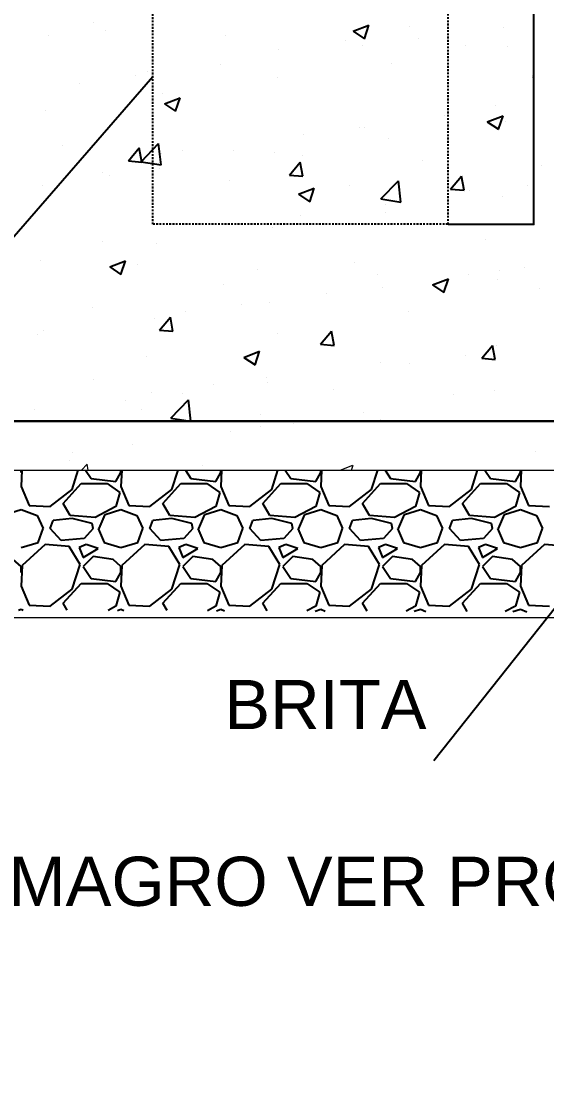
# Model space of a CAD drawing. Extents: x -160 to 364724, y -100 to 7353297.
# Drawn here: x 361643.8 to 361680.1, y 7349090.2 to 7349163.3 of the extents above; entities that cross this region are included whole.
import ezdxf

# ---------------------------------------------------------------- set-up
doc = ezdxf.new("R2010")
doc.units = 0
doc.header["$LTSCALE"] = 5
doc.linetypes.add('HIDDEN', pattern=[0.375, 0.25, -0.125])
for name, color, linetype in [('01-CONTINUA', 1, 'Continuous'), ('HACHURAS', 1, 'Continuous'), ('PAREDE CONCRETO CORTE', 5, 'Continuous'), ('PROJECAO', 1, 'HIDDEN'), ('Q-PLATO', 5, 'Continuous'), ('SANC_COTAS', 1, 'Continuous'), ('VEGETAÇÃO', 7, 'Continuous')]:
    doc.layers.add(name, color=color, linetype=linetype)
doc.styles.add('R-80', font='arial.ttf')
doc.dimstyles.new('LEADER - 25', dxfattribs={"dimscale": 0.025, "dimtxt": 2, "dimasz": 1.5, "dimexe": 2, "dimexo": 1, "dimgap": 1, "dimtad": 1, "dimzin": 0, "dimtxsty": 'R-80', "dimcen": 0, "dimdle": 2, "dimclrd": 1, "dimclre": 1, "dimclrt": 2, "dimadec": 0, "dimazin": 0, "dimtfac": 0.5, "dimtmove": 2, "dimatfit": 3, "dimfxl": 1, "dimtolj": 1, "dimtzin": 0, "dimarcsym": 0})

msp = doc.modelspace()

# ---------------------------------------------------------------- linework, layer by layer
msp.add_solid([(361679.187, 7349149.296), (361679.183, 7349149.292), (361679.224, 7349149.258), (361679.22, 7349149.254)])
at = {"layer": '01-CONTINUA', "color": 9, "linetype": 'Continuous'}
for p, q in [((361643.827, 7349132.288), (361643.774, 7349131.17)), ((361643.774, 7349132.137), (361643.774, 7349132.288)), ((361647.295, 7349130.963), (361647.719, 7349132.288)), ((361648.229, 7349132.288), (361648.606, 7349131.722)), ((361650.332, 7349131.515), (361650.677, 7349132.137)), ((361650.73, 7349132.288), (361650.677, 7349131.17)), ((361650.677, 7349132.137), (361650.677, 7349132.288)), ((361654.198, 7349130.963), (361654.622, 7349132.288)), ((361655.132, 7349132.288), (361655.509, 7349131.722)), ((361657.235, 7349131.515), (361657.58, 7349132.137)), ((361657.634, 7349132.288), (361657.58, 7349131.17)), ((361657.58, 7349132.137), (361657.58, 7349132.288)), ((361661.101, 7349130.963), (361661.525, 7349132.288)), ((361662.035, 7349132.288), (361662.413, 7349131.722)), ((361664.138, 7349131.515), (361664.484, 7349132.137)), ((361664.537, 7349132.288), (361664.484, 7349131.17)), ((361664.484, 7349132.137), (361664.484, 7349132.288)), ((361668.004, 7349130.963), (361668.428, 7349132.288)), ((361668.939, 7349132.288), (361669.316, 7349131.722)), ((361671.042, 7349131.515), (361671.387, 7349132.137)), ((361671.44, 7349132.288), (361671.387, 7349131.17)), ((361671.387, 7349132.137), (361671.387, 7349132.288)), ((361674.908, 7349130.963), (361675.332, 7349132.288)), ((361675.842, 7349132.288), (361676.219, 7349131.722)), ((361677.945, 7349131.515), (361678.29, 7349132.137)), ((361678.343, 7349132.288), (361678.29, 7349131.17)), ((361678.29, 7349132.137), (361678.29, 7349132.288)), ((361643.774, 7349131.17), (361644.326, 7349129.859)), ((361646.673, 7349129.997), (361647.916, 7349131.377)), ((361647.916, 7349131.377), (361649.711, 7349131.377)), ((361648.606, 7349131.722), (361650.332, 7349131.515)), ((361649.711, 7349131.377), (361650.608, 7349130.756)), ((361650.677, 7349131.17), (361651.229, 7349129.859)), ((361653.576, 7349129.997), (361654.819, 7349131.377)), ((361654.819, 7349131.377), (361656.614, 7349131.377)), ((361655.509, 7349131.722), (361657.235, 7349131.515)), ((361656.614, 7349131.377), (361657.511, 7349130.756)), ((361657.58, 7349131.17), (361658.133, 7349129.859)), ((361660.48, 7349129.997), (361661.722, 7349131.377)), ((361661.722, 7349131.377), (361663.517, 7349131.377)), ((361662.413, 7349131.722), (361664.138, 7349131.515)), ((361663.517, 7349131.377), (361664.415, 7349130.756)), ((361664.484, 7349131.17), (361665.036, 7349129.859)), ((361667.383, 7349129.997), (361668.626, 7349131.377)), ((361668.626, 7349131.377), (361670.42, 7349131.377)), ((361669.316, 7349131.722), (361671.042, 7349131.515)), ((361670.42, 7349131.377), (361671.318, 7349130.756)), ((361671.387, 7349131.17), (361671.939, 7349129.859)), ((361674.286, 7349129.997), (361675.529, 7349131.377)), ((361675.529, 7349131.377), (361677.324, 7349131.377)), ((361676.219, 7349131.722), (361677.945, 7349131.515)), ((361677.324, 7349131.377), (361678.221, 7349130.756)), ((361678.29, 7349131.17), (361678.842, 7349129.859)), ((361645.776, 7349129.79), (361647.295, 7349130.963)), ((361650.608, 7349130.756), (361650.332, 7349129.79)), ((361652.679, 7349129.79), (361654.198, 7349130.963)), ((361657.511, 7349130.756), (361657.235, 7349129.79)), ((361659.582, 7349129.79), (361661.101, 7349130.963)), ((361664.415, 7349130.756), (361664.138, 7349129.79)), ((361666.486, 7349129.79), (361668.004, 7349130.963)), ((361671.318, 7349130.756), (361671.042, 7349129.79)), ((361673.389, 7349129.79), (361674.908, 7349130.963)), ((361678.221, 7349130.756), (361677.945, 7349129.79)), ((361644.326, 7349129.859), (361645.776, 7349129.79)), ((361647.156, 7349129.168), (361646.673, 7349129.997)), ((361650.332, 7349129.79), (361648.882, 7349129.03)), ((361651.229, 7349129.859), (361652.679, 7349129.79)), ((361654.06, 7349129.168), (361653.576, 7349129.997)), ((361657.235, 7349129.79), (361655.786, 7349129.03)), ((361658.133, 7349129.859), (361659.582, 7349129.79)), ((361660.963, 7349129.168), (361660.48, 7349129.997)), ((361664.138, 7349129.79), (361662.689, 7349129.03)), ((361665.036, 7349129.859), (361666.486, 7349129.79)), ((361667.866, 7349129.168), (361667.383, 7349129.997)), ((361671.042, 7349129.79), (361669.592, 7349129.03)), ((361671.939, 7349129.859), (361673.389, 7349129.79)), ((361674.769, 7349129.168), (361674.286, 7349129.997)), ((361677.945, 7349129.79), (361676.495, 7349129.03)), ((361678.842, 7349129.859), (361680.292, 7349129.79)), ((361642.669, 7349129.237), (361643.774, 7349129.582)), ((361643.774, 7349129.582), (361644.878, 7349129.168)), ((361644.878, 7349129.168), (361645.293, 7349128.271)), ((361647.295, 7349128.961), (361645.983, 7349128.823)), ((361648.882, 7349129.03), (361647.156, 7349129.168)), ((361648.675, 7349128.616), (361647.295, 7349128.961)), ((361649.158, 7349128.271), (361649.573, 7349129.237)), ((361649.573, 7349129.237), (361650.677, 7349129.582)), ((361650.677, 7349129.582), (361651.782, 7349129.168)), ((361651.782, 7349129.168), (361652.196, 7349128.271)), ((361654.198, 7349128.961), (361652.886, 7349128.823)), ((361655.786, 7349129.03), (361654.06, 7349129.168)), ((361655.578, 7349128.616), (361654.198, 7349128.961)), ((361656.062, 7349128.271), (361656.476, 7349129.237)), ((361656.476, 7349129.237), (361657.58, 7349129.582)), ((361657.58, 7349129.582), (361658.685, 7349129.168)), ((361658.685, 7349129.168), (361659.099, 7349128.271)), ((361661.101, 7349128.961), (361659.789, 7349128.823)), ((361662.689, 7349129.03), (361660.963, 7349129.168)), ((361662.482, 7349128.616), (361661.101, 7349128.961)), ((361662.965, 7349128.271), (361663.379, 7349129.237)), ((361663.379, 7349129.237), (361664.484, 7349129.582)), ((361664.484, 7349129.582), (361665.588, 7349129.168)), ((361665.588, 7349129.168), (361666.002, 7349128.271)), ((361668.004, 7349128.961), (361666.693, 7349128.823)), ((361669.592, 7349129.03), (361667.866, 7349129.168)), ((361669.385, 7349128.616), (361668.004, 7349128.961)), ((361669.868, 7349128.271), (361670.282, 7349129.237)), ((361670.282, 7349129.237), (361671.387, 7349129.582)), ((361671.387, 7349129.582), (361672.491, 7349129.168)), ((361672.491, 7349129.168), (361672.906, 7349128.271)), ((361674.908, 7349128.961), (361673.596, 7349128.823)), ((361676.495, 7349129.03), (361674.769, 7349129.168)), ((361676.288, 7349128.616), (361674.908, 7349128.961)), ((361676.771, 7349128.271), (361677.186, 7349129.237)), ((361677.186, 7349129.237), (361678.29, 7349129.582)), ((361678.29, 7349129.582), (361679.395, 7349129.168)), ((361679.395, 7349129.168), (361679.809, 7349128.271)), ((361644.947, 7349127.304), (361645.293, 7349128.271)), ((361645.776, 7349128.271), (361645.983, 7349128.823)), ((361646.535, 7349127.442), (361645.776, 7349128.271)), ((361648.744, 7349128.271), (361648.123, 7349127.581)), ((361648.744, 7349128.271), (361648.675, 7349128.616)), ((361649.089, 7349128.271), (361649.504, 7349127.304)), ((361651.851, 7349127.304), (361652.196, 7349128.271)), ((361652.679, 7349128.271), (361652.886, 7349128.823)), ((361653.438, 7349127.442), (361652.679, 7349128.271)), ((361655.647, 7349128.271), (361655.026, 7349127.581)), ((361655.647, 7349128.271), (361655.578, 7349128.616)), ((361655.993, 7349128.271), (361656.407, 7349127.304)), ((361658.754, 7349127.304), (361659.099, 7349128.271)), ((361659.582, 7349128.271), (361659.789, 7349128.823)), ((361660.342, 7349127.442), (361659.582, 7349128.271)), ((361662.551, 7349128.271), (361661.929, 7349127.581)), ((361662.551, 7349128.271), (361662.482, 7349128.616)), ((361662.896, 7349128.271), (361663.31, 7349127.304)), ((361665.657, 7349127.304), (361666.002, 7349128.271)), ((361666.486, 7349128.271), (361666.693, 7349128.823)), ((361667.245, 7349127.442), (361666.486, 7349128.271)), ((361669.454, 7349128.271), (361668.833, 7349127.581)), ((361669.454, 7349128.271), (361669.385, 7349128.616)), ((361669.799, 7349128.271), (361670.213, 7349127.304)), ((361672.56, 7349127.304), (361672.906, 7349128.271)), ((361673.389, 7349128.271), (361673.596, 7349128.823)), ((361674.148, 7349127.442), (361673.389, 7349128.271)), ((361676.357, 7349128.271), (361675.736, 7349127.581)), ((361676.357, 7349128.271), (361676.288, 7349128.616)), ((361676.702, 7349128.271), (361677.117, 7349127.304)), ((361679.464, 7349127.304), (361679.809, 7349128.271)), ((361648.123, 7349127.581), (361646.535, 7349127.442)), ((361655.026, 7349127.581), (361653.438, 7349127.442)), ((361661.929, 7349127.581), (361660.342, 7349127.442)), ((361668.833, 7349127.581), (361667.245, 7349127.442)), ((361675.736, 7349127.581), (361674.148, 7349127.442)), ((361643.774, 7349126.959), (361644.947, 7349127.304)), ((361645.431, 7349127.166), (361643.843, 7349125.717)), ((361647.087, 7349127.028), (361645.431, 7349127.166)), ((361647.847, 7349125.786), (361647.087, 7349127.028)), ((361648.261, 7349127.166), (361647.778, 7349126.959)), ((361647.778, 7349126.959), (361648.054, 7349126.269)), ((361648.054, 7349126.269), (361649.089, 7349126.89)), ((361649.089, 7349126.89), (361648.261, 7349127.166)), ((361649.504, 7349127.304), (361650.677, 7349126.959)), ((361650.677, 7349126.959), (361651.851, 7349127.304)), ((361652.334, 7349127.166), (361650.746, 7349125.717)), ((361653.991, 7349127.028), (361652.334, 7349127.166)), ((361654.75, 7349125.786), (361653.991, 7349127.028)), ((361655.164, 7349127.166), (361654.681, 7349126.959)), ((361654.681, 7349126.959), (361654.957, 7349126.269)), ((361654.957, 7349126.269), (361655.993, 7349126.89)), ((361655.993, 7349126.89), (361655.164, 7349127.166)), ((361656.407, 7349127.304), (361657.58, 7349126.959)), ((361657.58, 7349126.959), (361658.754, 7349127.304)), ((361659.237, 7349127.166), (361657.649, 7349125.717)), ((361660.894, 7349127.028), (361659.237, 7349127.166)), ((361661.653, 7349125.786), (361660.894, 7349127.028)), ((361662.067, 7349127.166), (361661.584, 7349126.959)), ((361661.584, 7349126.959), (361661.86, 7349126.269)), ((361661.86, 7349126.269), (361662.896, 7349126.89)), ((361662.896, 7349126.89), (361662.067, 7349127.166)), ((361663.31, 7349127.304), (361664.484, 7349126.959)), ((361664.484, 7349126.959), (361665.657, 7349127.304)), ((361666.14, 7349127.166), (361664.553, 7349125.717)), ((361667.797, 7349127.028), (361666.14, 7349127.166)), ((361668.557, 7349125.786), (361667.797, 7349127.028)), ((361668.971, 7349127.166), (361668.487, 7349126.959)), ((361668.487, 7349126.959), (361668.764, 7349126.269)), ((361668.764, 7349126.269), (361669.799, 7349126.89)), ((361669.799, 7349126.89), (361668.971, 7349127.166)), ((361670.213, 7349127.304), (361671.387, 7349126.959)), ((361671.387, 7349126.959), (361672.56, 7349127.304)), ((361673.044, 7349127.166), (361671.456, 7349125.717)), ((361674.7, 7349127.028), (361673.044, 7349127.166)), ((361675.46, 7349125.786), (361674.7, 7349127.028)), ((361675.874, 7349127.166), (361675.391, 7349126.959)), ((361675.391, 7349126.959), (361675.667, 7349126.269)), ((361675.667, 7349126.269), (361676.702, 7349126.89)), ((361676.702, 7349126.89), (361675.874, 7349127.166)), ((361677.117, 7349127.304), (361678.29, 7349126.959)), ((361678.29, 7349126.959), (361679.464, 7349127.304)), ((361679.947, 7349127.166), (361678.359, 7349125.717)), ((361681.604, 7349127.028), (361679.947, 7349127.166)), ((361643.774, 7349125.648), (361643.222, 7349126.131)), ((361648.744, 7349126.338), (361648.054, 7349125.648)), ((361650.125, 7349126.131), (361648.744, 7349126.338)), ((361650.677, 7349125.648), (361650.125, 7349126.131)), ((361655.647, 7349126.338), (361654.957, 7349125.648)), ((361657.028, 7349126.131), (361655.647, 7349126.338)), ((361657.58, 7349125.648), (361657.028, 7349126.131)), ((361662.551, 7349126.338), (361661.86, 7349125.648)), ((361663.931, 7349126.131), (361662.551, 7349126.338)), ((361664.484, 7349125.648), (361663.931, 7349126.131)), ((361669.454, 7349126.338), (361668.764, 7349125.648)), ((361670.835, 7349126.131), (361669.454, 7349126.338)), ((361671.387, 7349125.648), (361670.835, 7349126.131)), ((361676.357, 7349126.338), (361675.667, 7349125.648)), ((361677.738, 7349126.131), (361676.357, 7349126.338)), ((361678.29, 7349125.648), (361677.738, 7349126.131)), ((361643.843, 7349125.717), (361643.774, 7349124.267)), ((361643.774, 7349125.233), (361643.774, 7349125.648)), ((361647.295, 7349124.06), (361647.847, 7349125.786)), ((361648.054, 7349125.648), (361648.606, 7349124.819)), ((361650.746, 7349125.717), (361650.677, 7349124.267)), ((361650.677, 7349125.233), (361650.677, 7349125.648)), ((361654.198, 7349124.06), (361654.75, 7349125.786)), ((361654.957, 7349125.648), (361655.509, 7349124.819)), ((361657.649, 7349125.717), (361657.58, 7349124.267)), ((361657.58, 7349125.233), (361657.58, 7349125.648)), ((361661.101, 7349124.06), (361661.653, 7349125.786)), ((361661.86, 7349125.648), (361662.413, 7349124.819)), ((361664.553, 7349125.717), (361664.484, 7349124.267)), ((361664.484, 7349125.233), (361664.484, 7349125.648)), ((361668.004, 7349124.06), (361668.557, 7349125.786)), ((361668.764, 7349125.648), (361669.316, 7349124.819)), ((361671.456, 7349125.717), (361671.387, 7349124.267)), ((361671.387, 7349125.233), (361671.387, 7349125.648)), ((361674.908, 7349124.06), (361675.46, 7349125.786)), ((361675.667, 7349125.648), (361676.219, 7349124.819)), ((361678.359, 7349125.717), (361678.29, 7349124.267)), ((361678.29, 7349125.233), (361678.29, 7349125.648)), ((361648.606, 7349124.819), (361650.332, 7349124.612)), ((361650.332, 7349124.612), (361650.677, 7349125.233)), ((361655.509, 7349124.819), (361657.235, 7349124.612)), ((361657.235, 7349124.612), (361657.58, 7349125.233)), ((361662.413, 7349124.819), (361664.138, 7349124.612)), ((361664.138, 7349124.612), (361664.484, 7349125.233)), ((361669.316, 7349124.819), (361671.042, 7349124.612)), ((361671.042, 7349124.612), (361671.387, 7349125.233)), ((361676.219, 7349124.819), (361677.945, 7349124.612)), ((361677.945, 7349124.612), (361678.29, 7349125.233)), ((361643.774, 7349124.267), (361644.326, 7349122.955)), ((361645.776, 7349122.886), (361647.295, 7349124.06)), ((361646.673, 7349123.093), (361647.916, 7349124.474)), ((361647.916, 7349124.474), (361649.711, 7349124.474)), ((361649.711, 7349124.474), (361650.608, 7349123.853)), ((361650.608, 7349123.853), (361650.332, 7349122.886)), ((361650.677, 7349124.267), (361651.229, 7349122.955)), ((361652.679, 7349122.886), (361654.198, 7349124.06)), ((361653.576, 7349123.093), (361654.819, 7349124.474)), ((361654.819, 7349124.474), (361656.614, 7349124.474)), ((361656.614, 7349124.474), (361657.511, 7349123.853)), ((361657.511, 7349123.853), (361657.235, 7349122.886)), ((361657.58, 7349124.267), (361658.133, 7349122.955)), ((361659.582, 7349122.886), (361661.101, 7349124.06)), ((361660.48, 7349123.093), (361661.722, 7349124.474)), ((361661.722, 7349124.474), (361663.517, 7349124.474)), ((361663.517, 7349124.474), (361664.415, 7349123.853)), ((361664.415, 7349123.853), (361664.138, 7349122.886)), ((361664.484, 7349124.267), (361665.036, 7349122.955)), ((361666.486, 7349122.886), (361668.004, 7349124.06)), ((361667.383, 7349123.093), (361668.626, 7349124.474)), ((361668.626, 7349124.474), (361670.42, 7349124.474)), ((361670.42, 7349124.474), (361671.318, 7349123.853)), ((361671.318, 7349123.853), (361671.042, 7349122.886)), ((361671.387, 7349124.267), (361671.939, 7349122.955)), ((361673.389, 7349122.886), (361674.908, 7349124.06)), ((361674.286, 7349123.093), (361675.529, 7349124.474)), ((361675.529, 7349124.474), (361677.324, 7349124.474)), ((361677.324, 7349124.474), (361678.221, 7349123.853)), ((361678.221, 7349123.853), (361677.945, 7349122.886)), ((361678.29, 7349124.267), (361678.842, 7349122.955)), ((361643.603, 7349122.626), (361643.774, 7349122.679)), ((361643.774, 7349122.679), (361643.919, 7349122.625)), ((361644.326, 7349122.955), (361645.776, 7349122.886)), ((361646.952, 7349122.615), (361646.673, 7349123.093)), ((361650.332, 7349122.886), (361649.798, 7349122.606)), ((361650.438, 7349122.604), (361650.677, 7349122.679)), ((361650.677, 7349122.679), (361650.88, 7349122.603)), ((361651.229, 7349122.955), (361652.679, 7349122.886)), ((361653.868, 7349122.594), (361653.576, 7349123.093)), ((361657.235, 7349122.886), (361656.66, 7349122.585)), ((361657.273, 7349122.583), (361657.58, 7349122.679)), ((361657.58, 7349122.679), (361657.841, 7349122.581)), ((361658.133, 7349122.955), (361659.582, 7349122.886)), ((361660.784, 7349122.572), (361660.48, 7349123.093)), ((361664.138, 7349122.886), (361663.523, 7349122.564)), ((361664.108, 7349122.562), (361664.484, 7349122.679)), ((361664.484, 7349122.679), (361664.802, 7349122.56)), ((361665.036, 7349122.955), (361666.486, 7349122.886)), ((361667.7, 7349122.551), (361667.383, 7349123.093)), ((361671.042, 7349122.886), (361670.385, 7349122.542)), ((361670.943, 7349122.541), (361671.387, 7349122.679)), ((361671.387, 7349122.679), (361671.763, 7349122.538)), ((361671.939, 7349122.955), (361673.389, 7349122.886)), ((361674.615, 7349122.529), (361674.286, 7349123.093)), ((361677.945, 7349122.886), (361677.247, 7349122.521)), ((361677.778, 7349122.519), (361678.29, 7349122.679)), ((361678.29, 7349122.679), (361678.725, 7349122.516)), ((361678.842, 7349122.955), (361680.292, 7349122.886))]:
    msp.add_line(p, q, dxfattribs=at)
at = {"layer": 'HACHURAS', "linetype": 'Continuous', "lineweight": 9}
for p, q in [((361662.569, 7349135.54), (361662.569, 7349135.54)), ((361658.248, 7349134.972), (361658.248, 7349134.972)), ((361660.314, 7349135.279), (361660.314, 7349135.279)), ((361651.453, 7349134.063), (361651.453, 7349134.063)), ((361647.349, 7349133.537), (361647.349, 7349133.537)), ((361679.351, 7349133.59), (361679.351, 7349133.59)), ((361647.108, 7349132.974), (361647.108, 7349132.974)), ((361647.95, 7349132.288), (361648.348, 7349132.704)), ((361648.397, 7349132.288), (361648.349, 7349132.704)), ((361665.825, 7349132.288), (361666.716, 7349132.631)), ((361666.602, 7349132.288), (361666.717, 7349132.632)), ((361656.321, 7349132.585), (361656.321, 7349132.585))]:
    msp.add_line(p, q, dxfattribs=at)
at = {"layer": 'PAREDE CONCRETO CORTE'}
for p, q in [((361606, 7349135.686), (361793.314, 7349135.686)), ((361793.314, 7349135.686), (361606, 7349135.686))]:
    msp.add_line(p, q, dxfattribs=at)
at = {"layer": 'PROJECAO', "ltscale": 0.1}
for p, q in [((361652.882, 7349149.275), (361652.882, 7349169.658)), ((361673.266, 7349169.658), (361673.266, 7349149.275)), ((361673.266, 7349149.275), (361652.882, 7349149.275))]:
    msp.add_line(p, q, dxfattribs=at)
at = {"layer": 'Q-PLATO'}
msp.add_circle((361476.319, 7349234.441), 463.496, dxfattribs=at)
at = {"layer": 'SANC_COTAS'}
for p, q in [((361679.203, 7349169.708), (361679.203, 7349149.225)), ((361673.291, 7349149.275), (361679.253, 7349149.275))]:
    msp.add_line(p, q, dxfattribs=at)
at = {"layer": 'SANC_COTAS', "linetype": 'Continuous', "lineweight": 13}
for p, q in [((361602.603, 7349132.288), (361796.712, 7349132.288)), ((361592.432, 7349122.117), (361806.693, 7349122.117))]:
    msp.add_line(p, q, dxfattribs=at)
at = {"layer": 'VEGETAÇÃO', "color": 1, "linetype": 'Continuous'}
for p, q in [((361648.778, 7349163.222), (361648.778, 7349163.222)), ((361649.638, 7349162.681), (361649.638, 7349162.681)), ((361666.728, 7349162.608), (361667.816, 7349163.025)), ((361666.728, 7349162.608), (361667.501, 7349162.087)), ((361667.501, 7349162.087), (361667.816, 7349163.025)), ((361670.616, 7349162.921), (361670.616, 7349162.921)), ((361677.136, 7349162.882), (361677.136, 7349162.882)), ((361645.65, 7349162.313), (361645.65, 7349162.313)), ((361657.929, 7349162.331), (361657.929, 7349162.331)), ((361666.221, 7349161.981), (361666.221, 7349161.981)), ((361671.254, 7349162.107), (361671.254, 7349162.107)), ((361661.558, 7349161.367), (361661.558, 7349161.367)), ((361667.365, 7349161.595), (361667.365, 7349161.595)), ((361674.512, 7349161.63), (361674.512, 7349161.63)), ((361677.416, 7349161.559), (361677.416, 7349161.559)), ((361669.349, 7349160.394), (361669.349, 7349160.394)), ((361652.499, 7349159.812), (361652.499, 7349159.812)), ((361657.556, 7349160.304), (361657.556, 7349160.304)), ((361647.785, 7349159.017), (361647.785, 7349159.017)), ((361651.673, 7349159.529), (361651.673, 7349159.529)), ((361661.504, 7349159.4), (361661.504, 7349159.4)), ((361653.529, 7349158.306), (361653.529, 7349158.306)), ((361653.678, 7349157.598), (361654.765, 7349158.016)), ((361653.678, 7349157.598), (361654.45, 7349157.077)), ((361654.45, 7349157.077), (361654.765, 7349158.016)), ((361676.548, 7349157.486), (361676.548, 7349157.486)), ((361645.461, 7349157.142), (361645.461, 7349157.142)), ((361673.05, 7349156.755), (361673.05, 7349156.755)), ((361675.999, 7349156.354), (361677.087, 7349156.772)), ((361676.772, 7349155.833), (361677.087, 7349156.772)), ((361667.168, 7349155.981), (361667.168, 7349155.981)), ((361675.999, 7349156.354), (361676.772, 7349155.833)), ((361677.227, 7349156.388), (361677.227, 7349156.388)), ((361663.279, 7349155.469), (361663.279, 7349155.469)), ((361667.49, 7349155.931), (361667.49, 7349155.931)), ((361646.613, 7349154.744), (361646.613, 7349154.744)), ((361651.185, 7349153.651), (361651.934, 7349154.544)), ((361652.114, 7349153.57), (361651.934, 7349154.544)), ((361652.069, 7349153.593), (361653.278, 7349154.854)), ((361653.45, 7349153.379), (361653.279, 7349154.854)), ((361669.16, 7349155.224), (361669.16, 7349155.224)), ((361653.47, 7349154.178), (361653.47, 7349154.178)), ((361654.905, 7349154.394), (361654.905, 7349154.394)), ((361658.431, 7349154.376), (361658.431, 7349154.376)), ((361661.315, 7349154.229), (361661.315, 7349154.229)), ((361663.196, 7349154.044), (361663.196, 7349154.044)), ((361647.587, 7349153.403), (361647.587, 7349153.403)), ((361651.185, 7349153.651), (361652.114, 7349153.57)), ((361652.069, 7349153.593), (361653.45, 7349153.379)), ((361653.34, 7349153.136), (361653.34, 7349153.136)), ((361662.326, 7349152.677), (361663.075, 7349153.569)), ((361663.255, 7349152.595), (361663.075, 7349153.569)), ((361671.488, 7349153.693), (361671.488, 7349153.693)), ((361679.779, 7349153.343), (361679.779, 7349153.343)), ((361649.373, 7349152.821), (361649.373, 7349152.821)), ((361649.888, 7349152.658), (361649.888, 7349152.658)), ((361662.326, 7349152.677), (361663.254, 7349152.595)), ((361673.467, 7349151.702), (361674.216, 7349152.594)), ((361674.395, 7349151.621), (361674.216, 7349152.594)), ((361645.273, 7349151.971), (361645.273, 7349151.971)), ((361658.18, 7349152.308), (361658.18, 7349152.308)), ((361662.949, 7349151.345), (361664.036, 7349151.762)), ((361663.722, 7349150.824), (361664.036, 7349151.762)), ((361666.471, 7349151.957), (361666.471, 7349151.957)), ((361668.645, 7349151.022), (361669.855, 7349152.283)), ((361670.027, 7349150.808), (361669.855, 7349152.283)), ((361673.467, 7349151.702), (361674.395, 7349151.621)), ((361674.763, 7349151.607), (361674.763, 7349151.607)), ((361678.774, 7349151.921), (361678.774, 7349151.921)), ((361662.949, 7349151.345), (361663.722, 7349150.824)), ((361668.645, 7349151.022), (361670.027, 7349150.808)), ((361677.039, 7349151.218), (361677.039, 7349151.218)), ((361668.964, 7349150.629), (361668.964, 7349150.629)), ((361663.082, 7349149.855), (361663.082, 7349149.855)), ((361668.971, 7349150.053), (361668.971, 7349150.053)), ((361659.193, 7349149.343), (361659.193, 7349149.343)), ((361661.126, 7349149.059), (361661.126, 7349149.059)), ((361649.384, 7349148.051), (361649.384, 7349148.051)), ((361653.151, 7349147.965), (361653.151, 7349147.965)), ((361675.906, 7349148.218), (361675.906, 7349148.218)), ((361645.084, 7349146.801), (361645.084, 7349146.801)), ((361649.898, 7349146.335), (361650.986, 7349146.753)), ((361650.671, 7349145.814), (361650.986, 7349146.753)), ((361651.815, 7349146.499), (361651.815, 7349146.499)), ((361666.848, 7349146.663), (361666.848, 7349146.663)), ((361649.898, 7349146.335), (361650.671, 7349145.814)), ((361660.106, 7349146.148), (361660.106, 7349146.148)), ((361668.397, 7349145.798), (361668.397, 7349145.798)), ((361674.688, 7349145.795), (361674.688, 7349145.795)), ((361676.85, 7349146.047), (361676.85, 7349146.047)), ((361678.576, 7349146.307), (361678.576, 7349146.307)), ((361657.79, 7349145.109), (361657.79, 7349145.109)), ((361672.22, 7349145.091), (361673.308, 7349145.509)), ((361672.22, 7349145.091), (361672.993, 7349144.57)), ((361672.993, 7349144.57), (361673.308, 7349145.509)), ((361676.689, 7349145.448), (361676.689, 7349145.448)), ((361664.878, 7349144.503), (361664.878, 7349144.503)), ((361668.782, 7349144.883), (361668.782, 7349144.883)), ((361679.628, 7349144.808), (361679.628, 7349144.808)), ((361648.732, 7349143.554), (361648.732, 7349143.554)), ((361658.996, 7349143.729), (361658.996, 7349143.729)), ((361660.937, 7349143.888), (361660.937, 7349143.888)), ((361653.34, 7349141.968), (361654.089, 7349142.86)), ((361654.269, 7349141.887), (361654.09, 7349142.861)), ((361655.107, 7349143.217), (361655.107, 7349143.217)), ((361670.57, 7349143.253), (361670.57, 7349143.253)), ((361652.962, 7349142.795), (361652.962, 7349142.795)), ((361644.895, 7349141.63), (361644.895, 7349141.63)), ((361645.298, 7349141.925), (361645.298, 7349141.925)), ((361653.34, 7349141.968), (361654.269, 7349141.887)), ((361661.512, 7349141.698), (361661.512, 7349141.698)), ((361664.481, 7349140.993), (361665.23, 7349141.886)), ((361665.41, 7349140.912), (361665.23, 7349141.886)), ((361664.481, 7349140.993), (361665.41, 7349140.912)), ((361675.622, 7349140.019), (361676.371, 7349140.911)), ((361676.551, 7349139.938), (361676.371, 7349140.911)), ((361676.661, 7349140.877), (361676.661, 7349140.877)), ((361652.454, 7349140.143), (361652.454, 7349140.143)), ((361659.17, 7349140.081), (361660.257, 7349140.499)), ((361659.17, 7349140.082), (361659.942, 7349139.56)), ((361659.942, 7349139.56), (361660.257, 7349140.499)), ((361674.49, 7349140.18), (361674.49, 7349140.18)), ((361675.622, 7349140.019), (361676.55, 7349139.937)), ((361668.594, 7349139.712), (361668.594, 7349139.712)), ((361670.601, 7349139.668), (361670.601, 7349139.668)), ((361648.79, 7349138.562), (361648.79, 7349138.562)), ((361660.748, 7349138.718), (361660.748, 7349138.718)), ((361657.081, 7349138.211), (361657.081, 7349138.211)), ((361660.792, 7349138.377), (361660.792, 7349138.377)), ((361665.373, 7349137.861), (361665.373, 7349137.861)), ((361676.502, 7349137.817), (361676.502, 7349137.817)), ((361651.021, 7349137.091), (361651.021, 7349137.091)), ((361652.773, 7349137.624), (361652.773, 7349137.624)), ((361654.128, 7349135.892), (361655.338, 7349137.153)), ((361654.909, 7349137.603), (361654.909, 7349137.603)), ((361655.508, 7349135.686), (361655.338, 7349137.153)), ((361673.664, 7349137.511), (361673.664, 7349137.511)), ((361644.706, 7349136.459), (361644.706, 7349136.459)), ((361652.065, 7349136.475), (361652.065, 7349136.475)), ((361667.444, 7349136.263), (361667.444, 7349136.263)), ((361654.128, 7349135.892), (361655.456, 7349135.686)), ((361660.356, 7349136.125), (361660.356, 7349136.125)), ((361668.648, 7349135.775), (361668.648, 7349135.775)), ((361676.472, 7349135.706), (361676.472, 7349135.706))]:
    msp.add_line(p, q, dxfattribs=at)

# ---------------------------------------------------------------- texts
at = {"layer": 'SANC_COTAS', "insert": (361679.148, 7349159.467), "char_height": 0.05, "attachment_point": 5, "rotation": 90, "style": 'R-80'}
msp.add_mtext('\\A1;20,38', dxfattribs=at)

# ---------------------------------------------------------------- leaders
at = {"layer": 'SANC_COTAS'}
msp.add_leader([(361652.882, 7349159.467), (361600.609, 7349099.519)], dimstyle='LEADER - 25', dxfattribs=at)
msp.add_leader([(361684.438, 7349127.521), (361672.3, 7349112.204)], dimstyle='LEADER - 25', override={"dimldrblk": 'Dot'}, dxfattribs=at)

# ---------------------------------------------------------------- next in the draw order: wipeouts: each hides what was drawn before it
for points in [[(361656.976, 7349113.213), (361672.989, 7349113.213), (361672.989, 7349118.989), (361656.976, 7349118.989)], [(361613.627, 7349100.889), (361721.339, 7349100.889), (361721.339, 7349106.783), (361613.627, 7349106.783)]]:
    msp.add_wipeout(points).dxf.layer = 'SANC_COTAS'

# ---------------------------------------------------------------- next in the draw order: texts
at = {"layer": 'SANC_COTAS', "color": 2, "attachment_point": 3, "style": 'R-80'}
for s, insert, char_height in [('BRITA', (361671.8, 7349117.799), 3.3973), ('CONCRETO MAGRO VER PROJ. ESTRUTURAL', (361720.15, 7349105.594), 3.39726)]:
    msp.add_mtext(s, dxfattribs=dict(at, insert=insert, char_height=char_height))

doc.saveas('drawing.dxf')
